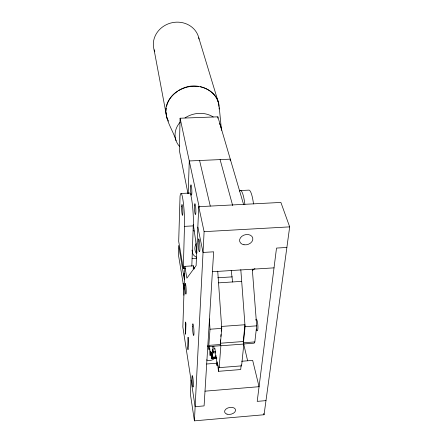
<?xml version="1.0" encoding="UTF-8"?>
<svg xmlns="http://www.w3.org/2000/svg" width="443" height="443" viewBox="0 0 443 443"><rect width="100%" height="100%" fill="white"/><g stroke="black" fill="none" stroke-linecap="round" stroke-linejoin="round"><path stroke-width="0.66" d="M216.815 358.088L211.566 358.498L211.405 352.301L211.721 352.08L212.574 357.706L216.549 357.401M243.611 204.566L217.867 116.825L180.096 118.215L179.315 150.227L188.009 193.696M183.313 268.679L184.62 221.195A21.962 2.248 87 0 0 182.627 197.988A21.962 2.248 87 0 0 180.041 196.426L178.695 241.374L183.313 268.679L185.257 268.563M194.045 269.1L193.436 265.822L184.847 266.354L182.843 326.967L195.136 406.668L204.09 405.904L213.653 251.812L203.038 252.444L197.838 227.121M188.17 193.685L189.277 160.959L230.288 159.153L230.188 160.51M213.842 346.415L214.08 349.211L214.855 348.248L215.209 350.38L215.409 357.794L216.765 357.689M191.813 266.116L193.43 220.719A21.934 2.492 87 0 0 189.715 193.043L181.137 193.469M193.381 267.201L193.436 265.822M241.092 365.658L240.704 369.545L218.471 371.317L217.402 361.765L216.887 365.276L218.261 365.165M190.999 379.867L190.368 394.01L194.411 420.85L264.056 414.748L289.683 226.871L280.89 202.434L198.752 206.687L196.116 265.628L186.885 278.176L184.847 266.354M194.411 420.85L204.107 231.661L198.752 206.687M217.79 118.181L217.867 116.825M207.568 345.795A18.036 2.226 85.9 0 0 208.753 346.243L210.015 329.221L209.317 318.927M215.403 352.772L213.393 352.927L212.684 346.276M220.392 342.566L220.592 339.875M220.852 336.514L221.002 334.498M221.256 331.137L221.616 326.43L244.94 324.747L243.235 341.52L243.833 344.045L241.59 365.863L219.174 367.635L218.825 366.671L218.471 371.317M208.199 346.636L219.628 345.773A17.997 2.481 85.7 0 0 220.249 345.379L221.755 328.374L217.723 271.133M219.174 367.635L220.858 345.773L220.337 343.236L243.235 341.52M240.809 269.682L245.084 326.679L243.445 342.777L254.841 341.918L256.685 325.843L252.311 269.272M219.108 109.039C220.404 91.74 199.632 81.972 184.919 87.515C176.297 90.438 168.844 97.106 166.346 106.032C163.617 118.491 172.831 129.334 176.076 140.747M165.859 110.927L166.297 108.208M166.629 106.17C168.047 100.024 172.305 94.603 177.665 91.319M212.574 357.706L212.413 349.139L213.393 352.927M254.841 341.918L254.47 342.804A17.897 3.239 85.2 0 1 253.651 343.209L243.683 343.962M215.409 357.794L216.051 355.546L216.887 365.276M208.426 346.941L208.686 349.173L209.201 346.686L209.6 348.386L210.126 355.629L210.325 350.961L210.735 351.847L211.566 358.498M252.316 270.579L254.974 268.502M178.706 90.588C184.57 87.055 191.736 85.543 198.53 86.618M265.983 400.627L257.211 401.375L276.515 248.074L286.876 247.46M205.004 391.169L259.061 386.695L252.671 360.403L241.679 361.261M206.643 364.008L216.948 363.199M213.482 351.631L215.497 351.476M212.762 357.13L215.42 356.925M211.311 358.276L212.623 358.177M215.243 357.972L216.549 357.872M208.996 345.368L220.52 344.499M220.858 345.773L243.833 344.045M208.686 349.173L210.054 349.073M210.015 329.221L221.755 328.374M245.084 326.679L256.685 325.843M218.549 282.861L241.684 281.366M212.418 271.725L274.029 267.854M184.803 273.929L183.435 274.012A8.567 0.858 86.6 0 0 184.615 273.475M217.779 277.783L232.276 276.858M193.098 268.076L194.471 267.987M192.118 258.59L196.681 258.313M184.653 226.351L193.436 225.869M204.107 231.661L289.683 226.871M240.671 190.529L249.082 190.113A21.713 4.153 86.8 0 1 253.501 203.935M200.435 86.778C209.727 88.772 218.582 96.391 218.864 106.37M166.95 118.137L168.617 121.16M154.103 49.849L166.701 116.919L167.271 118.131M241.18 364.91L241.59 365.863M198.752 37.755L218.56 103.025M220.088 159.602L232.691 205.624M263.74 413.43L264.056 414.748M243.611 343.735L247.565 360.491M199.583 160.504L210.281 206.111M180.096 118.215L199.25 207.368M191.996 250.079L192.378 252.106A9.685 7.254 -11.7 0 0 196.592 257.261M184.404 279.804L178.64 245.455L178.402 254.625L184.094 289.146M193.325 224.54L195.651 240.632L196.93 252.97M166.136 112.926L166.701 116.919M231.191 270.357L232.63 282.014M219.291 107.782L221.483 130.342M194.178 230.969A9.259 7.143 -11.6 0 1 193.198 230.803M239.574 191.143A21.746 3.921 86.8 0 1 244.885 204.378M183.136 283.326A8.4 0.814 86.5 0 1 183.895 295.271M255.783 320.007A5.82 1.085 85.2 0 1 257.361 321.657A5.82 1.085 85.2 0 1 257.804 329.448A5.82 1.085 85.2 0 1 256.303 329.088M196.437 253.689A21.092 13.761 3.9 0 1 196.155 243.683M214.633 357.977A6.108 4.679 4.5 0 1 206.471 359.949M154.79 51.798A23.13 21.148 -14.8 0 1 170.417 23.125A23.13 21.148 -14.8 0 1 199.04 39.106M179.432 146.29A23.485 19.747 -14 0 1 180.046 122.274M185.041 117.904A23.485 19.747 -14 0 1 213.227 116.985M219.534 123.625A23.485 19.747 -14 0 1 221.306 128.487M185.29 323.85L185.573 334.205L185.949 323.911L185.639 321.978L185.523 325.312L185.29 323.85M188.087 337.328L187.682 347.666L187.998 349.688L188.535 344.322L188.087 337.328M192.517 326.485A5.881 0.626 86.1 0 0 193.635 335.462A5.881 0.626 86.1 0 0 193.624 326.84A5.881 0.626 86.1 0 0 192.517 326.485M184.958 285.303A5.438 0.548 86.5 0 0 185.833 294.108A5.438 0.548 86.5 0 0 185.988 286.865A5.438 0.548 86.5 0 0 184.958 285.303M198.226 241.07A6.484 0.792 86.7 0 0 199.278 251.657A6.484 0.792 86.7 0 0 199.693 243.174A6.484 0.792 86.7 0 0 198.226 241.07M191.985 377.995A5.748 0.57 85.8 0 0 193.054 387.044A5.748 0.57 85.8 0 0 193.043 378.981A5.748 0.57 85.8 0 0 191.985 377.995M243.993 244.763A6.739 5.05 -15.2 0 0 252.743 237.991A6.739 5.05 -15.2 0 0 241.906 236.269A6.739 5.05 -15.2 0 0 243.993 244.763M181.636 206.61A5.427 0.559 87.1 0 0 182.438 215.315A5.427 0.559 87.1 0 0 182.66 207.928A5.427 0.559 87.1 0 0 181.636 206.61M227.032 414.177A5.571 3.455 -11.7 0 0 235.571 410.423A5.571 3.455 -11.7 0 0 227.647 408.047A5.571 3.455 -11.7 0 0 227.032 414.177M190.568 186.885A5.233 0.609 87.2 0 0 191.387 195.191A5.233 0.609 87.2 0 0 191.664 187.921A5.233 0.609 87.2 0 0 190.568 186.885M194.488 205.807A5.416 0.648 87 0 0 195.357 214.49A5.416 0.648 87 0 0 195.673 207.114A5.416 0.648 87 0 0 194.488 205.807"/></g></svg>
